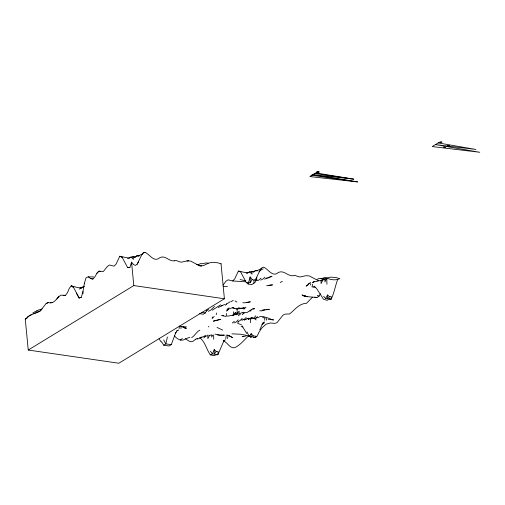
<?xml version="1.0" encoding="UTF-8"?>
<svg xmlns="http://www.w3.org/2000/svg" width="505" height="505" viewBox="0 0 505 505"><rect width="100%" height="100%" fill="white"/><g stroke="black" fill="none" stroke-linecap="round" stroke-linejoin="round"><path stroke-width="0.76" d="M210.301 354.832L212.447 353.898L214.265 354.163L214.265 349.58L216.241 351.467L218.034 351.474L217.895 354.693L215.673 354.838L213.968 355.716L210.301 354.832C206.438 349.308 205.15 341.822 199.69 337.561M207.858 334.935L207.839 338.59L209.745 335.2M317.071 279.353L319.217 278.413L321.029 278.615L324.967 277.731L324.93 281.96L326.792 278.034C330.876 279.953 335.61 280.628 339.827 278.684L336.141 277.573L330.731 277.131L327.227 277.927L322.089 280.395L318.548 280.793L309.123 275.856L305.531 275.762L300.273 276.936L298.468 276.74L294.743 275.282C288.727 277.933 284.195 269.342 278.369 272.536C272.372 277.681 268.464 269.039 263.522 267.132L261.798 267.827L260.214 269.967L255.719 279.082L254.04 280.206L253.889 283.261L251.774 284.549L248.144 284.025L246.2 282.396L240.733 272.094L238.398 271.059L234.686 278.924L232.647 280.969L228.064 279.827L225.962 281.216L222.989 285.211M248.511 318.15L248.485 319.469L249.11 318.213M244.571 318.769L244.546 320.334L245.316 319.084M211.759 334.727L211.715 337.043L212.662 335.251M323.629 296.252L325.63 298.505L327.448 298.771L327.53 294.952L329.487 296.738L331.261 296.561L331.078 299.295L329.266 299.036L327.152 300.323L323.471 299.25L316.629 288.595L314.154 286.152L313.794 287.017L311.995 286.941L312.62 284.189M250.638 337.113L248.75 336.052L251.092 337.163L251.2 333.666L253.201 335.875L256.837 336.399L258.364 333.679M233.417 311.768L233.297 315.145L228.014 316.086L226.215 315.953L226.417 313.428M246.023 317.178L245.796 319.419L243.543 319.274L245.796 319.419L247.923 318.352C251.522 319.305 255.461 318.289 259.021 317.348M264.677 320.239L264.904 317.998M179.123 328.597L179.37 326.52M235.292 312.671L233.297 315.145L235.046 314.735L235.292 312.671L237.167 313.51L239.168 311.086L238.985 313.857L243.303 312.216M266.463 320.202L266.716 318.213M227.534 338.59L228.108 335.301M225.754 338.716L226.284 334.966M321.041 280.748L321.06 283.595L322.941 279.877L323.2 277.958M180.916 328.622L181.175 326.729M221.038 263.799L224.403 298.771L118.845 363.24L28.248 350.041L25.275 319.179L29.385 315.657L40.116 311.042L46.1 303.543L48.246 302.59C54.553 304.578 56.573 297.54 60.947 295.128L65.442 295.356L67.424 292.78L69.248 288.462L71.218 285.723L73.629 287.503L79.108 298.038L81.28 297.312L82.959 291.568L84.392 283.21M216.241 314.659L216.531 312.999M212.435 316.944L212.15 318.579L214.177 316.395M248.144 284.025L250.145 276.948L252.178 279.454L254.04 280.206M234.888 308.568L232.994 307.476L232.603 308.025L236.719 308.959L238.84 307.766L240.683 308.315L244.212 307.766L243.909 309.287L245.941 307.135M310.468 285.016L310.777 283.595M167.395 336.968L165.829 343.911L163.715 345.199L161.594 341.74M238.385 321.363L237.697 323.49L241.384 324.639M251.541 318.718L251.856 317.367L253.731 318.251L255.732 315.795M84.392 283.217L86.09 277.668L88.249 276.854L93.627 276.929M88.249 276.854L90.647 278.539L92.933 279.044L94.953 276.791L96.853 273.338L98.885 271.198L103.386 271.45L107.369 266.4L109.465 265.011L114.048 266.154L116.087 264.109L119.805 256.243L122.141 257.279L127.607 267.581L129.848 267.65L131.553 262.139L133.579 264.639L135.441 265.39L137.126 264.267L141.621 255.151L143.205 253.011L144.929 252.317C149.871 254.223 153.772 262.865 159.769 257.72C165.059 254.659 169.074 261.779 174.389 260.826M256.912 277.479L255.536 281.809L253.889 283.261M337.668 279.442C335.232 286.013 334.228 292.976 331.078 299.295L329.342 298.682M259.778 329.803L262.733 323.295L264.399 321.982L262.31 323.509M163.715 345.199L169.162 345.994L171.264 344.625L175.898 332.328L175.538 333.218L177.097 330.762M214.265 349.58L212.447 353.898L210.396 351.158M308.025 296.738L317.045 297.483L319.147 296.069L320.404 293.67M224.119 340.345L217.895 354.693L216.077 354.428L215.673 354.838M325.63 298.505L327.53 294.952M208.489 326.905L208.868 326.236M246.2 282.396L250.259 282.731L252.178 279.454M137.126 264.267L138.667 261.64M199.576 313.687L203.206 314.217L205.32 312.923L206.867 310.423M251.2 333.666L249.243 336.57L247.008 331.981M258.333 333.249L261.849 328.004L265.958 324.254L270.314 322.998L274.821 323.358L276.993 322.701L282.977 315.196L285.104 314.104L289.567 313.959C294.825 309.906 299.067 303.404 306.434 303.353L312.544 297.192M214.265 354.163L216.241 351.467M56.844 298.954L58.82 296.284M128.945 258.213L131.066 257.045L132.828 256.755L135.106 257.171L136.773 255.871L139.014 255.921L136.773 255.871L134.658 257.14L132.828 256.755L133.535 259.418L131.066 257.045L129.476 257.916M247.538 273.028L249.666 271.86L251.427 271.57L253.699 271.987L255.366 270.686L257.607 270.737L255.366 270.686L253.251 271.955L251.427 271.57L252.128 274.234L249.666 271.86L247.538 273.028L238.398 271.059M443.781 147.081L444.154 147.441L445.277 147.245M42.136 308.789C40.299 311.844 36.814 312.627 33.646 313.542M238.227 319.842L236.201 322.02L234.061 322.992M96.859 273.338L98.885 271.198L100.691 271.374M214.543 306.434L210.452 310.36L208.306 311.288M247.923 318.352L247.519 318.762L249.773 318.926L251.856 317.367M249.937 311.37L251.976 309.325M327.448 298.771L329.487 296.738M83.218 287.212L84.24 286.202L79.152 289.138M228.266 309.451L226.631 311.061L228.677 309.06L232.994 307.476M225.18 305.298L226.713 303.802M203.749 337.933L205.8 336.002M242.204 314.716L244.256 312.791M264.942 277.163L262.89 279.076L260.757 280.105M259.052 271.778L261.104 269.891L263.238 268.793M195.669 339.196L192.891 341.374L191.136 341.752L189.299 341.228L185.486 338.861C181.623 341.967 177.135 339.108 174.465 335.907M309.413 283.438L306.093 286.133L308.195 284.769M258.951 280.01L261.009 278.167M255.536 318.358L257.594 316.534M310.083 176.599L311.654 175.216L316.048 172.956L353.715 179.142L313.308 174.629L357.559 181.901L310.083 176.599L316.048 172.956M445.341 147.207L443.882 147.018M180.247 340.174L182.318 338.464M232.268 323.004L234.339 321.3M238.284 315.808L240.361 314.129M251.118 309.742L247.343 312.355L242.937 313.05M206.482 310.947L208.565 309.344M191.635 337.618C194.924 335.737 196.331 331.728 199.86 330.182M248.624 335.756C244.174 339.966 240.412 344.997 234.686 347.73C229.554 348.633 227.616 342.213 223.279 340.869L225.419 339.878M36.581 311.433L38.67 309.912L40.873 309.552M27.289 317.165L31.506 314.495M255.524 280.414L257.095 279.297M231.101 301.782L233.196 300.305M308.555 283.879L310.651 282.396M201.413 336.955L199.317 338.419L197.146 339.12M226.915 309.357L229.011 307.905M32.711 313.062L36.941 310.575M312.898 282.459L314.476 281.386M226.404 304.18L230.192 301.674M26.961 318.074L25.275 319.179L26.935 318.099M205.308 335.623L201.041 337.757M220.653 304.85L212.226 310.203M264.696 279.221L266.804 277.889M28.248 350.041L133.806 285.571L224.403 298.771M438.908 142.486L432.236 146.57L479.75 152.27L435.462 144.594L475.899 149.448L438.207 142.921M251.092 337.163L253.201 335.875M256.837 336.399L254.722 337.694L252.904 337.428M256.414 336.665L254.722 337.694L253.542 337.056M224.637 304.408L218.229 307.495M280.237 282.541L282.352 281.304M261.956 324.469L264.071 323.238M235.046 314.735L237.167 313.51L237.135 308.593M221.209 305.929L222.276 305.342M195.384 339.429L197.512 338.274M237.962 321.704L240.083 320.549L242.116 318.421L241.857 320.334L243.991 319.28M138.559 255.833L142.833 253.781M257.152 270.648L261.426 268.597M232.42 315.322L234.554 314.23M46.107 303.543L48.246 302.59M176.662 330.92L178.808 329.973M199.191 264.222L200.624 263.597C203.187 264.292 205.611 262.164 208.193 263.219M266.438 278.709L272.018 276.254L267.675 277.643M185.486 338.861L189.811 337.296M143.205 253.011L144.929 252.317M318.548 280.793L316.389 281.594L314.161 281.689M127.613 258.352L129.343 257.714M246.206 273.167L247.936 272.53M312.443 282.434L314.602 281.645M82.536 287.092C78.824 288.948 74.885 286.543 71.218 285.723L73.623 287.503M81.273 297.312L79.108 298.038L76.4 293.089M238.562 314.053L236.397 314.767L235.166 314.407M244.212 307.766L242.04 308.473L236.719 308.959M243.852 336.16L242.116 336.721L246.074 336.008M221.234 263.869L217.548 262.758L212.132 262.316L208.628 263.105L203.496 265.579L199.955 265.977L190.524 261.041L186.938 260.94L181.68 262.12L179.868 261.925L176.144 260.466L174.389 260.826M256.786 280.685L258.528 280.212M264.847 309.805L261.918 310.354L269.418 309.281L266.015 309.533M204.935 336.374L207.113 335.793M217.952 319.905L213.299 321.174L220.736 319.406L218.532 319.779M246.831 302.52L250.347 301.82L244.622 302.823L242.823 302.697M266.672 285.723L268.875 285.338M252.835 309.016L254.596 308.713L252.38 308.921M208.874 335.459L211.071 335.086M224.504 335.093L220.969 335.56L217.32 334.853M196.698 264.652L198.907 264.336M186.932 260.946L188.706 260.75M223.481 315.423L221.708 315.6L225.811 316.395M259.4 316.66L262.966 316.534L270.339 318.718M50.487 302.678L52.709 302.527M63.213 295.494L65.435 295.356M245.253 281.752L232.647 280.969M127.601 267.581L129.848 267.65M201.748 266.034L198.105 265.352M224.056 335.112L218.659 334.859L215.004 334.102M186.566 326.962L181.143 326.438A75.056 57.412 58.6 0 1 179.319 326.123M223.778 286.404L227.383 286.638M231.984 333.837L240.98 334.266L249.495 335.983M134.658 257.14L135.106 257.171M171.264 344.625L165.829 343.911L163.652 339.878M259.715 310.733L261.533 310.966M314.779 297.167L317.045 297.483M314.647 173.449L353.715 179.142M311.654 175.216L357.559 181.901M201.684 312.393L205.32 312.923M241.131 326.596L242.949 326.893M313.794 287.017L315.612 287.313M324.967 277.731L326.792 278.034L326.95 284.34M268.161 319.318L273.59 319.943L270.617 319.293M227.667 335.453L229.491 335.781L227.181 335.049M81.589 288.102L80.371 287.856L80.857 288.286M240.115 279.562L245.607 280.818M90.647 278.539L92.933 279.044M307.116 296.618L303.448 295.684L307.583 296.814M128.327 258.017L119.805 256.243L122.141 257.279M317.298 295.463L319.147 296.069M217.043 327.442L222.673 330.106M262.6 317.367L264.456 318.011M182.551 327.088L186.263 328.446L184.495 327.53M229.049 335.844L232.811 337.706L229.182 335.648M235.046 300.917L236.952 302.123M321.029 278.615L322.941 279.877M184.546 327.65L185.821 328.502L183.429 326.887M254.204 318.453L256.142 319.949M328.768 298.474L329.266 299.036M159.081 338.887L161.171 341.992M241.933 325.687L246.705 333.445M133.806 285.571L131.553 262.139L131.59 264.298M250.436 318.03L250.587 322.695M82.959 291.562L83.009 293.822M250.145 276.948L250.259 282.731M213.634 334.91L213.722 339.259M447.645 145.516L449.368 145.383L447.651 145.503M272.41 284.889L268.433 285.42L272.41 284.889M306.2 296.385L303.896 295.715L306.2 296.385M302.501 295.166L302.041 294.996L304.357 295.867L302.501 295.166M317.336 172.634A1.161 0.404 -5.5 0 0 319.078 172.142A1.161 0.404 -5.5 0 0 317.348 171.94A1.161 0.404 -5.5 0 0 317.336 172.634M317.298 172.224A1.161 0.404 -5.5 0 0 319.04 171.725A1.161 0.404 -5.5 0 0 317.304 171.523A1.161 0.404 -5.5 0 0 317.298 172.224M440.234 142.574A1.161 0.404 -5.5 0 0 441.976 142.082A1.161 0.404 -5.5 0 0 440.246 141.873A1.161 0.404 -5.5 0 0 440.234 142.574"/></g></svg>
